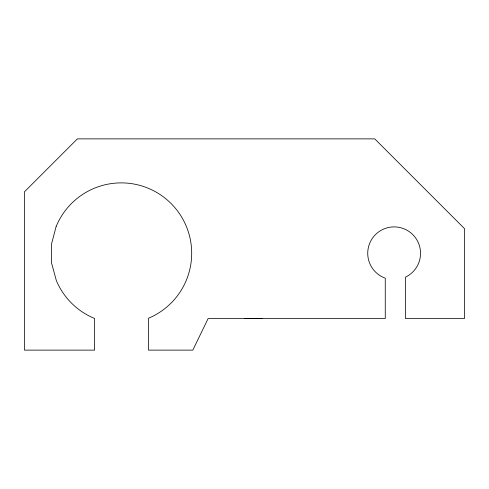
<?xml version="1.0" encoding="UTF-8"?>
<svg xmlns="http://www.w3.org/2000/svg" width="489" height="489" viewBox="0 0 489 489"><rect width="100%" height="100%" fill="white"/><g stroke="black" fill="none" stroke-linecap="round" stroke-linejoin="round"><path stroke-width="0.73" d="M244.506 318.59L262.104 318.59M56.101 226.633L51.418 244.408L51.498 262.789L56.333 280.527A70.416 70.416 0 0 0 94.603 318.473L94.603 350.124L24.45 350.124L24.45 191.804L77.378 138.876L374.751 138.876L464.55 228.675L464.55 318.473L405.442 318.51L405.442 277.165A26.406 26.406 0 0 0 414.256 236.199A26.406 26.406 0 0 0 372.41 238.29A26.406 26.406 0 0 0 385.259 278.174L385.259 318.522L208.094 318.626L192.807 350.124L148.497 350.124L148.497 318.241A70.416 70.416 0 0 0 170.85 203.296A70.416 70.416 0 0 0 56.101 226.633"/></g></svg>
